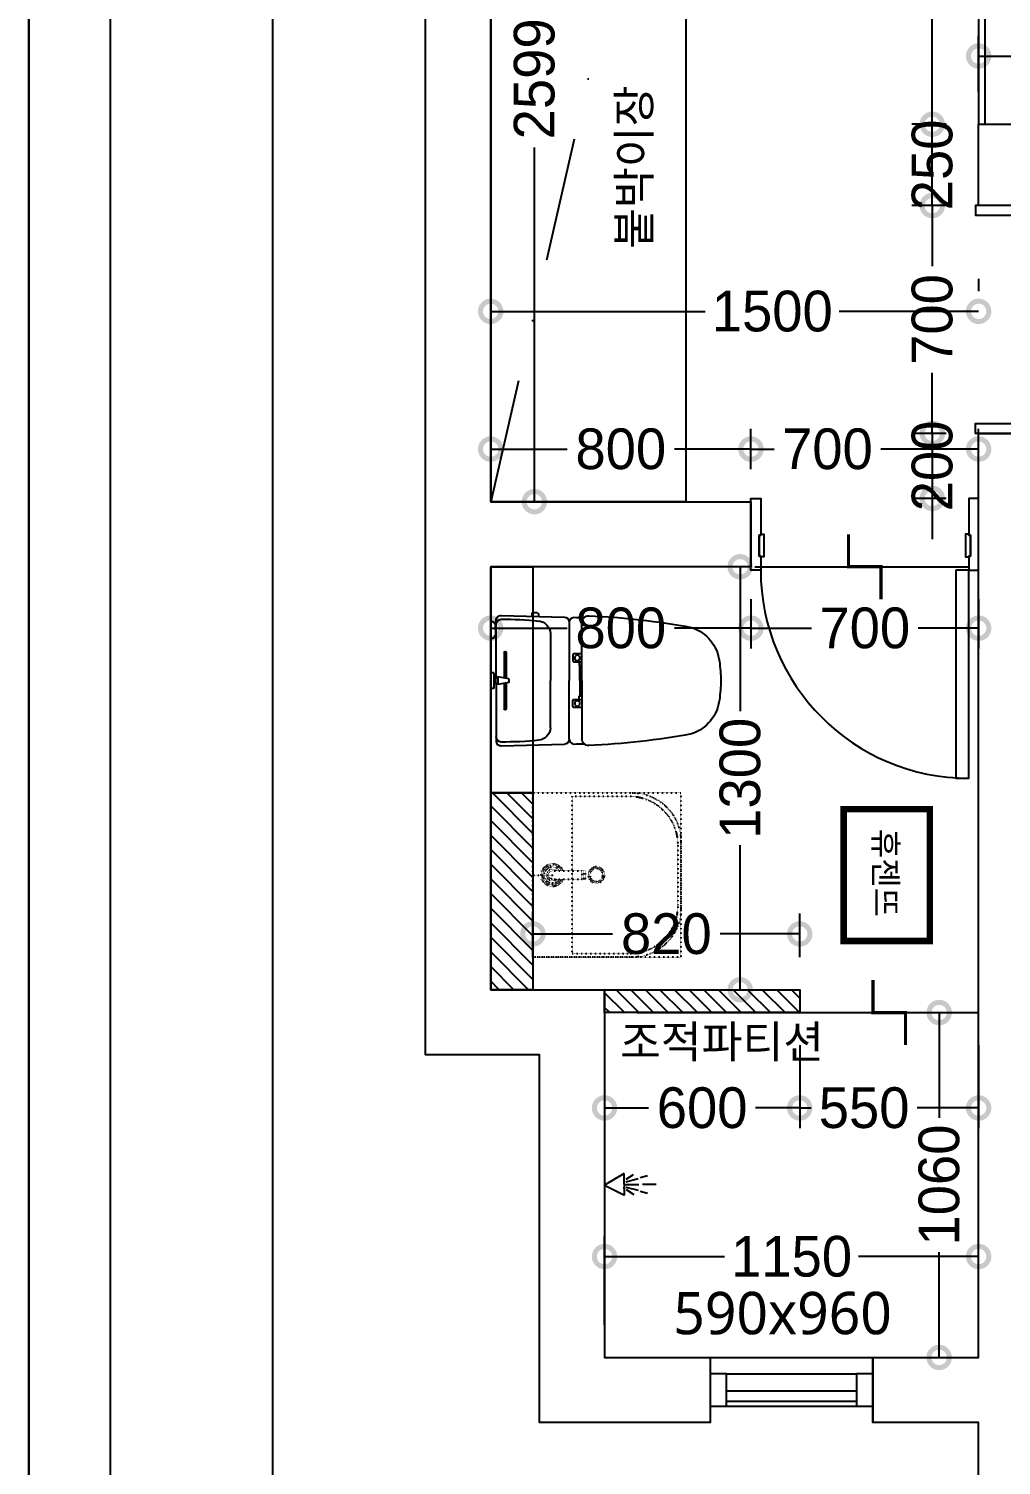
# Model space of a CAD drawing. Header units: millimetres. Extents: x 43335 to 261478, y -4312 to 41218.
# Drawn here: x 43835 to 46824, y 17197 to 21612 of the extents above; entities that cross this region are included whole.
import ezdxf
from ezdxf.enums import TextEntityAlignment as Align

# ---------------------------------------------------------------- set-up
doc = ezdxf.new("R2010")
doc.units = ezdxf.units.MM
for name, pattern in [('CONT', [2, 1, 1]), ('DASHDOT', [25.4, 12.7, -6.35, 0, -6.35]), ('DOT', [0.25, 0, -0.25]), ('HIDDEN', [0.375, 0.25, -0.125])]:
    doc.linetypes.add(name, pattern=pattern)
for name, color, linetype in [('0-ELC TEXT', 7, 'Continuous'), ('06-FUR', 6, 'Continuous'), ('3.기호.계단선', 30, 'Continuous'), ('BATH', 5, 'Continuous'), ('CO-BATH', 6, 'Continuous'), ('DIM', 7, 'Continuous'), ('FIN', 2, 'Continuous'), ('FORM(YOURNAME)-11', 1, 'Continuous'), ('HL', 6, 'HIDDEN'), ('P-门', 4, 'Continuous'), ('S-DIM', 7, 'Continuous'), ('TOILET-1', 6, 'Continuous'), ('문자선', 3, 'Continuous'), ('벽1', 2, 'Continuous'), ('욕실마감선', 4, 'Continuous'), ('인테리어_가구_제작', 6, 'Continuous'), ('인테리어_기타', 8, 'Continuous'), ('인테리어_해치_벽체', 8, 'Continuous'), ('평면_가구', 6, 'Continuous')]:
    doc.layers.add(name, color=color, linetype=linetype)
doc.layers.add('001_벽_창호', color=4, linetype='Continuous', lineweight=9)
doc.layers.add('C-LIGHITING', color=1, linetype='Continuous', lineweight=0)
doc.styles.add('YOURNAME', font='HANDotum.ttf')
doc.styles.add('돋움', font='malgun.ttf')
doc.styles.add('스타일1', font='HANDotum.ttf')
doc.styles.add('코레일둥고', font='HANDotum.ttf')
doc.dimstyles.new('50', dxfattribs={"dimscale": 50, "dimtxt": 2.5, "dimasz": 2.5, "dimexe": 1.25, "dimexo": 2, "dimtad": 0, "dimdec": 0, "dimtxsty": '스타일1', "dimblk": 'DOTSMALL', "dimcen": 2.5, "dimclrd": 1, "dimclre": 1, "dimclrt": 2, "dimadec": 0, "dimazin": 0, "dimtfac": 1, "dimtdec": 0, "dimtix": 1, "dimtmove": 0, "dimatfit": 3, "dimldrblk": 'DOTSMALL', "dimfxl": 1.25, "dimarcsym": 0})

# ---------------------------------------------------------------- blocks, each defined once
blk = doc.blocks.new('FORM-ELEVATION')
at = {"layer": 'Defpoints', "color": 158}
for points in [[(-10309, -21692), (71691, -21692), (71691, 35708), (-10309, 35708)], [(-8309, 33708), (61071, 33708), (61071, -19692), (-8309, -19692)]]:
    blk.add_lwpolyline(points, close=True, dxfattribs=at)
at = {"layer": 'FORM(YOURNAME)-11', "color": 250}
blk.add_lwpolyline([(-11309, -22692), (72691, -22692), (72691, 36708), (-11309, 36708)], close=True, dxfattribs=at)
at = {"layer": 'FORM(YOURNAME)-11', "color": 3, "style": 'YOURNAME'}
for tag, height, p in [('1', 451, (71041, -1219)), ('2', 451, (71041, -1863)), ('3', 451, (71041, -3150)), ('4', 451, (71041, -5081)), ('5', 515, (71041, -7398)), ('6', 515, (71041, -9650)), ('7', 515, (71041, -11903)), ('8', 515, (71041, -14155)), ('9', 515, (71041, -16408)), ('10', 515, (66791, -18596)), ('11', 515, (71041, -18660)), ('12', 515, (66791, -20848)), ('13', 515, (71041, -20848))]:
    blk.add_attdef(tag, text='', height=height, dxfattribs=at).set_placement(p, align=Align.MIDDLE_RIGHT)
blk = doc.blocks.new('_DOTSMALL')
at = {"color": 0, "linetype": 'ByBlock', "const_width": 0.5}
blk.add_lwpolyline([(-0.0625, 0, 1), (0.0625, 0, 1)], format="xyb", close=True, dxfattribs=at)
blk = doc.blocks.new('*D44')
at = {"layer": 'Defpoints', "color": 0, "transparency": 16777216}
for p in [(45254.5, 20743.4), (45254.5, 20743.4), (46754.5, 20743.4)]:
    blk.add_point(p, dxfattribs=at)
at = {"layer": 'S-DIM', "color": 1, "lineweight": -2, "transparency": 16777216}
for p, q in [((45254.5, 20843.4), (45254.5, 20805.9)), ((46754.5, 20843.4), (46754.5, 20805.9)), ((45254.5, 20743.4), (45914.1, 20743.4)), ((46754.5, 20743.4), (46326.1, 20743.4))]:
    blk.add_line(p, q, dxfattribs=at)
at = {"layer": 'S-DIM', "color": 1, "lineweight": -2, "transparency": 16777216, "xscale": 125, "yscale": 125, "zscale": 125, "rotation": 180}
blk.add_blockref('_DOTSMALL', (45254.5, 20743.4), dxfattribs=at)
at = {"layer": 'S-DIM', "color": 1, "lineweight": -2, "transparency": 16777216, "xscale": 125, "yscale": 125, "zscale": 125}
blk.add_blockref('_DOTSMALL', (46754.5, 20743.4), dxfattribs=at)
at = {"layer": 'S-DIM', "color": 2, "transparency": 16777216, "insert": (46120.1, 20743.4), "char_height": 125, "attachment_point": 5, "style": '스타일1'}
blk.add_mtext('1500', dxfattribs=at)
blk = doc.blocks.new('gasdgasdgsd')
at = {"layer": 'CO-BATH', "color": 8, "linetype": 'DOT'}
for p, q in [((103359.9, 11032.7), (103054.9, 11032.7)), ((103054.9, 11032.7), (103054.9, 10527.7)), ((103349.9, 11022.7), (103174.9, 11022.7)), ((103174.9, 11022.7), (103174.9, 10537.7)), ((103499.9, 10687.7), (103499.9, 10872.7)), ((103509.9, 10677.7), (103509.9, 10882.7)), ((103054.9, 10780.2), (103119.9, 10780.2)), ((103114.9, 10792.7), (103205.4, 10792.7)), ((103205.4, 10793.7), (103210.4, 10793.7)), ((103205.4, 10766.7), (103205.4, 10793.7)), ((103210.4, 10794.7), (103215.4, 10794.7)), ((103210.4, 10765.7), (103210.4, 10794.7)), ((103215.4, 10765.7), (103215.4, 10794.7)), ((103114.9, 10767.7), (103205.4, 10767.7)), ((103205.4, 10766.7), (103210.4, 10766.7)), ((103210.4, 10765.7), (103215.4, 10765.7)), ((103054.9, 10527.7), (103359.9, 10527.7)), ((103174.9, 10537.7), (103349.9, 10537.7))]:
    blk.add_line(p, q, dxfattribs=at)
blk.add_lwpolyline([(103509.9, 10527.7), (103509.9, 11032.7), (103054.9, 11032.7), (103054.9, 10527.7)], close=True, dxfattribs=at)
for radius in [25, 20]:
    blk.add_circle((103249.9, 10780.2), radius, dxfattribs=at)
for centre, radius, start, end in [((103349.9, 10872.7), 150, 0, 90), ((103359.9, 10882.7), 150, 0, 90), ((103114.9, 10780.2), 35, 20.9248, 339.0751), ((103114.9, 10780.2), 30, 24.6243, 335.3757), ((103114.9, 10780.2), 25, 30, 330), ((103114.9, 10780.2), 18, 43.9829, 316.017), ((103114.9, 10780.2), 12.5, 90, 270), ((103349.9, 10687.7), 150, 270, 0), ((103359.9, 10677.7), 150, 270, 0)]:
    blk.add_arc(centre, radius, start, end, dxfattribs=at)
blk = doc.blocks.new('A$C4B2D31F0')
at = {"layer": 'FIN', "color": 4}
for p, q in [((185, 690.9), (20.4, 690.9)), ((37.2, 692.3), (24.7, 692.3)), ((37.2, 692.3), (49.7, 692.3)), ((200.9, 690.9), (365.5, 690.9)), ((47.7, 523.7), (192.9, 523.7)), ((338.2, 523.7), (192.9, 523.7)), ((12.6, 465.9), (192.9, 465.9)), ((373.3, 465.9), (192.9, 465.9)), ((192.9, 426.6), (13.7, 426.6)), ((192.9, 426.6), (372.2, 426.6))]:
    blk.add_line(p, q, dxfattribs=at)
for points in [[(20.4, 690.9), (7.9, 690.9, 0.421209), (-7.1, 675.5), (-2.4, 480.5, 0.001659)], [(365.5, 690.9), (378, 690.9, -0.421209), (392.9, 675.5), (388.3, 480.5, -0.001659)], [(12.6, 465.9, 0.371724), (-1.8, 451.2, 0.003515), (-1, 420.3, 0.320541)], [(373.3, 465.9, -0.371724), (387.7, 451.2, -0.003515), (386.9, 420.3, -0.320541)]]:
    blk.add_lwpolyline(points, format="xyb", dxfattribs=at)
for centre, radius, start, end in [((24.7, 707.3), 15, 180, 270), ((49.7, 707.3), 15, 270, 0), ((1004.3, 663.1), 1000, 179.3116, 185.9437), ((20.4, 674.9), 16, 90, 179.3116), ((365.5, 674.9), 16, 0.6884, 90), ((-618.4, 663.1), 1000, 354.0563, 0.6884), ((49.4, 563.7), 40, 185.9437, 267.5129), ((336.5, 563.7), 40, 272.4871, 354.0563), ((12.6, 480.9), 15, 181.3651, 270), ((373.3, 480.9), 15, 270, 358.6349), ((13.7, 406.6), 20, 90, 182.3333), ((2197.7, 495.6), 2205.9, 182.3333, 190.6081), ((-1811.8, 495.6), 2205.9, 349.3919, 357.6667), ((372.2, 406.6), 20, 357.6667, 90), ((148.7, 128.9), 125.5, 198.2964, 263.4241), ((237.2, 128.9), 125.5, 276.5759, 341.7036), ((192.9, 405.9), 405.9, 261.6993, 270), ((192.9, 405.9), 405.9, 270, 278.3007)]:
    blk.add_arc(centre, radius, start, end, dxfattribs=at)
at = {"layer": 'HL', "linetype": 'Continuous'}
for p, q in [((168.9, 697.3), (168.9, 707.3)), ((216.9, 697.3), (216.9, 707.3)), ((106.4, 666.3), (184.4, 666.3)), ((168.9, 697.3), (216.9, 697.3)), ((186, 692.5), (180.6, 697.3)), ((181.6, 685.5), (186, 692.5)), ((187, 651.2), (181.6, 685.5)), ((181.6, 685.5), (204.3, 685.5)), ((186, 692.5), (199.9, 692.5)), ((198.9, 651.2), (204.3, 685.5)), ((199.9, 692.5), (205.3, 697.3)), ((204.3, 685.5), (199.9, 692.5)), ((201.4, 666.3), (279.4, 666.3)), ((106.4, 659.3), (185.5, 659.3)), ((187, 651.2), (198.9, 651.2)), ((200.4, 659.3), (279.4, 659.3)), ((-16, 576.9), (-16, 564.8)), ((-12, 580.9), (-4.8, 580.9)), ((-12, 560.8), (-4.3, 560.8)), ((192.9, 433.7), (146.6, 433.7)), ((192.9, 433.7), (239.3, 433.7))]:
    blk.add_line(p, q, dxfattribs=at)
for points in [[(110.4, 426.6), (110.4, 450.8, -0.414214), (114.4, 454.8), (130.9, 454.8, -0.414214), (134.9, 450.8), (134.9, 435.2), (134.9, 426.6)], [(275.5, 426.6), (275.5, 450.8, 0.414214), (271.5, 454.8), (255, 454.8, 0.414214), (251, 450.8), (251, 435.2), (251, 426.6)], [(134.9, 435.2), (144.6, 435.2, -0.414214), (146.6, 433.2), (146.6, 426.6)], [(251, 435.2), (241.3, 435.2, 0.414214), (239.3, 433.2), (239.3, 426.6)]]:
    blk.add_lwpolyline(points, format="xyb", dxfattribs=at)
for centre in [(122.9, 440.9), (262.9, 440.9)]:
    blk.add_circle(centre, 8, dxfattribs=at)
for centre, radius, start, end in [((106.4, 662.8), 3.5, 90, 270), ((279.4, 662.8), 3.5, 270, 90), ((-12, 576.9), 4, 90, 180), ((-12, 564.8), 4, 180, 270)]:
    blk.add_arc(centre, radius, start, end, dxfattribs=at)
blk = doc.blocks.new('AC-8')
at = {"layer": 'BATH'}
for p, q in [((-50.8, 54), (-0.1, 142.7)), ((-0.1, 142.7), (45.4, 54)), ((45.4, 54), (-50.8, 54)), ((-24.7, 46.5), (-46.3, 12.2)), ((-13.5, 47.3), (-27.7, -7.9)), ((-1.6, 49.5), (-1.6, -10.8)), ((10.4, 47.3), (24.5, -7.9)), ((21.6, 46.5), (43.2, 12.2)), ((-31.4, -16.2), (-41.1, -49)), ((-1.6, -27.3), (-1.6, -88.5)), ((28.3, -16.2), (38, -49))]:
    blk.add_line(p, q, dxfattribs=at)
blk = doc.blocks.new('A$C1AC25B95')
at = {"layer": '욕실마감선', "color": 8}
for p, q in [((28.3, 72.3), (28.3, 75)), ((53.3, 73.7), (53.3, 75))]:
    blk.add_line(p, q, dxfattribs=at)
at = {"layer": 'TOILET-1', "linetype": 'Continuous', "xscale": 0.873786407766195, "yscale": 0.873786407766195, "zscale": 0.873786407766195, "rotation": 180}
blk.add_blockref('AC-8', (39.7, 124.7), dxfattribs=at)
blk = doc.blocks.new('*D120')
at = {"layer": 'Defpoints', "color": 0, "transparency": 16777216}
for p in [(48284.5, 21528.1), (46754.5, 21318.4), (48284.5, 21318.4)]:
    blk.add_point(p, dxfattribs=at)
at = {"layer": 'S-DIM', "color": 1, "lineweight": -2, "transparency": 16777216}
for p, q in [((46754.5, 21418.4), (46754.5, 21590.6)), ((48284.5, 21418.4), (48284.5, 21590.6)), ((46754.5, 21528.1), (47313.5, 21528.1)), ((48284.5, 21528.1), (47725.5, 21528.1))]:
    blk.add_line(p, q, dxfattribs=at)
at = {"layer": 'S-DIM', "color": 1, "lineweight": -2, "transparency": 16777216, "xscale": 125, "yscale": 125, "zscale": 125, "rotation": 180}
blk.add_blockref('_DOTSMALL', (46754.5, 21528.1), dxfattribs=at)
at = {"layer": 'S-DIM', "color": 1, "lineweight": -2, "transparency": 16777216, "xscale": 125, "yscale": 125, "zscale": 125}
blk.add_blockref('_DOTSMALL', (48284.5, 21528.1), dxfattribs=at)
at = {"layer": 'S-DIM', "color": 2, "transparency": 16777216, "insert": (47519.5, 21528.1), "char_height": 125, "attachment_point": 5, "style": '스타일1'}
blk.add_mtext('1530', dxfattribs=at)
blk = doc.blocks.new('*D128')
at = {"layer": 'Defpoints', "color": 0, "transparency": 16777216}
for p in [(45966.4, 19958.4), (45966.4, 18658.4), (46021.4, 18658.4)]:
    blk.add_point(p, dxfattribs=at)
at = {"layer": 'S-DIM', "color": 1, "lineweight": -2, "transparency": 16777216}
for p, q in [((46021.4, 19958.4), (46021.4, 19514.4)), ((46066.4, 19958.4), (46083.9, 19958.4)), ((46021.4, 18658.4), (46021.4, 19102.4)), ((46066.4, 18658.4), (46083.9, 18658.4))]:
    blk.add_line(p, q, dxfattribs=at)
at = {"layer": 'S-DIM', "color": 1, "lineweight": -2, "transparency": 16777216, "xscale": 125, "yscale": 125, "zscale": 125}
for p, rotation in [((46021.4, 19958.4), 90), ((46021.4, 18658.4), 270)]:
    blk.add_blockref('_DOTSMALL', p, dxfattribs=dict(at, rotation=rotation))
at = {"layer": 'S-DIM', "color": 2, "transparency": 16777216, "insert": (46021.4, 19308.4), "char_height": 125, "attachment_point": 5, "rotation": 90, "style": '스타일1'}
blk.add_mtext('1300', dxfattribs=at)
blk = doc.blocks.new('*D129')
at = {"layer": 'Defpoints', "color": 0, "transparency": 16777216}
for p in [(45254.5, 19958.4), (46054.5, 19958.4), (46054.5, 19769.8)]:
    blk.add_point(p, dxfattribs=at)
at = {"layer": 'S-DIM', "color": 1, "lineweight": -2, "transparency": 16777216}
for p, q in [((45254.5, 19858.4), (45254.5, 19707.3)), ((46054.5, 19858.4), (46054.5, 19707.3)), ((45254.5, 19769.8), (45489.4, 19769.8)), ((46054.5, 19769.8), (45819.6, 19769.8))]:
    blk.add_line(p, q, dxfattribs=at)
at = {"layer": 'S-DIM', "color": 1, "lineweight": -2, "transparency": 16777216, "xscale": 125, "yscale": 125, "zscale": 125, "rotation": 180}
blk.add_blockref('_DOTSMALL', (45254.5, 19769.8), dxfattribs=at)
at = {"layer": 'S-DIM', "color": 1, "lineweight": -2, "transparency": 16777216, "xscale": 125, "yscale": 125, "zscale": 125}
blk.add_blockref('_DOTSMALL', (46054.5, 19769.8), dxfattribs=at)
at = {"layer": 'S-DIM', "color": 2, "transparency": 16777216, "insert": (45654.5, 19769.8), "char_height": 125, "attachment_point": 5, "style": '스타일1'}
blk.add_mtext('800', dxfattribs=at)
blk = doc.blocks.new('*D130')
at = {"layer": 'Defpoints', "color": 0, "transparency": 16777216}
for p in [(46054.5, 19958.4), (46754.5, 19958.4), (46754.5, 19769.8)]:
    blk.add_point(p, dxfattribs=at)
at = {"layer": 'S-DIM', "color": 1, "lineweight": -2, "transparency": 16777216}
for p, q in [((46054.5, 19858.4), (46054.5, 19707.3)), ((46754.5, 19858.4), (46754.5, 19707.3)), ((46054.5, 19769.8), (46240.7, 19769.8)), ((46754.5, 19769.8), (46568.3, 19769.8))]:
    blk.add_line(p, q, dxfattribs=at)
at = {"layer": 'S-DIM', "color": 1, "lineweight": -2, "transparency": 16777216, "xscale": 125, "yscale": 125, "zscale": 125, "rotation": 180}
blk.add_blockref('_DOTSMALL', (46054.5, 19769.8), dxfattribs=at)
at = {"layer": 'S-DIM', "color": 1, "lineweight": -2, "transparency": 16777216, "xscale": 125, "yscale": 125, "zscale": 125}
blk.add_blockref('_DOTSMALL', (46754.5, 19769.8), dxfattribs=at)
at = {"layer": 'S-DIM', "color": 2, "transparency": 16777216, "insert": (46404.5, 19769.8), "char_height": 125, "attachment_point": 5, "style": '스타일1'}
blk.add_mtext('700', dxfattribs=at)
blk = doc.blocks.new('*D131')
at = {"layer": 'Defpoints', "color": 0, "transparency": 16777216}
for p in [(45604.5, 18588.4), (46204.5, 18588.4), (46204.5, 18295.2)]:
    blk.add_point(p, dxfattribs=at)
at = {"layer": 'S-DIM', "color": 1, "lineweight": -2, "transparency": 16777216}
for p, q in [((45604.5, 18488.4), (45604.5, 18232.7)), ((46204.5, 18488.4), (46204.5, 18232.7)), ((45604.5, 18295.2), (45740.1, 18295.2)), ((46204.5, 18295.2), (46068.8, 18295.2))]:
    blk.add_line(p, q, dxfattribs=at)
at = {"layer": 'S-DIM', "color": 1, "lineweight": -2, "transparency": 16777216, "xscale": 125, "yscale": 125, "zscale": 125, "rotation": 180}
blk.add_blockref('_DOTSMALL', (45604.5, 18295.2), dxfattribs=at)
at = {"layer": 'S-DIM', "color": 1, "lineweight": -2, "transparency": 16777216, "xscale": 125, "yscale": 125, "zscale": 125}
blk.add_blockref('_DOTSMALL', (46204.5, 18295.2), dxfattribs=at)
at = {"layer": 'S-DIM', "color": 2, "transparency": 16777216, "insert": (45904.5, 18295.2), "char_height": 125, "attachment_point": 5, "style": '스타일1'}
blk.add_mtext('600', dxfattribs=at)
blk = doc.blocks.new('*D132')
at = {"layer": 'Defpoints', "color": 0, "transparency": 16777216}
for p in [(46204.5, 18588.4), (46754.5, 18588.4), (46754.5, 18295.2)]:
    blk.add_point(p, dxfattribs=at)
at = {"layer": 'S-DIM', "color": 1, "lineweight": -2, "transparency": 16777216}
for p, q in [((46204.5, 18488.4), (46204.5, 18232.7)), ((46754.5, 18488.4), (46754.5, 18232.7)), ((46204.5, 18295.2), (46239.2, 18295.2)), ((46754.5, 18295.2), (46565.6, 18295.2))]:
    blk.add_line(p, q, dxfattribs=at)
at = {"layer": 'S-DIM', "color": 1, "lineweight": -2, "transparency": 16777216, "xscale": 125, "yscale": 125, "zscale": 125, "rotation": 180}
blk.add_blockref('_DOTSMALL', (46204.5, 18295.2), dxfattribs=at)
at = {"layer": 'S-DIM', "color": 1, "lineweight": -2, "transparency": 16777216, "xscale": 125, "yscale": 125, "zscale": 125}
blk.add_blockref('_DOTSMALL', (46754.5, 18295.2), dxfattribs=at)
at = {"layer": 'S-DIM', "color": 2, "transparency": 16777216, "insert": (46402.4, 18295.2), "char_height": 125, "attachment_point": 5, "style": '스타일1'}
blk.add_mtext('550', dxfattribs=at)
blk = doc.blocks.new('*D133')
at = {"layer": 'Defpoints', "color": 0, "transparency": 16777216}
for p in [(45604.5, 18588.4), (45604.5, 17528.4), (46633.1, 17528.4)]:
    blk.add_point(p, dxfattribs=at)
at = {"layer": 'S-DIM', "color": 1, "lineweight": -2, "transparency": 16777216}
for p, q in [((45704.5, 18588.4), (46695.6, 18588.4)), ((46633.1, 18588.4), (46633.1, 18264.4)), ((46633.1, 17528.4), (46633.1, 17852.4)), ((45704.5, 17528.4), (46695.6, 17528.4))]:
    blk.add_line(p, q, dxfattribs=at)
at = {"layer": 'S-DIM', "color": 1, "lineweight": -2, "transparency": 16777216, "xscale": 125, "yscale": 125, "zscale": 125}
for p, rotation in [((46633.1, 18588.4), 90), ((46633.1, 17528.4), 270)]:
    blk.add_blockref('_DOTSMALL', p, dxfattribs=dict(at, rotation=rotation))
at = {"layer": 'S-DIM', "color": 2, "transparency": 16777216, "insert": (46633.1, 18058.4), "char_height": 125, "attachment_point": 5, "rotation": 90, "style": '스타일1'}
blk.add_mtext('1060', dxfattribs=at)
blk = doc.blocks.new('*D134')
at = {"layer": 'Defpoints', "color": 0, "transparency": 16777216}
for p in [(46754.5, 21068.4), (46612, 20368.4), (46754.5, 20368.4)]:
    blk.add_point(p, dxfattribs=at)
at = {"layer": 'S-DIM', "color": 1, "lineweight": -2, "transparency": 16777216}
for p, q in [((46654.5, 21068.4), (46549.5, 21068.4)), ((46612, 21068.4), (46612, 20882.3)), ((46612, 20368.4), (46612, 20554.6)), ((46654.5, 20368.4), (46549.5, 20368.4))]:
    blk.add_line(p, q, dxfattribs=at)
at = {"layer": 'S-DIM', "color": 1, "lineweight": -2, "transparency": 16777216, "xscale": 125, "yscale": 125, "zscale": 125}
for p, rotation in [((46612, 21068.4), 90), ((46612, 20368.4), 270)]:
    blk.add_blockref('_DOTSMALL', p, dxfattribs=dict(at, rotation=rotation))
at = {"layer": 'S-DIM', "color": 2, "transparency": 16777216, "insert": (46612, 20718.4), "char_height": 125, "attachment_point": 5, "rotation": 90, "style": '스타일1'}
blk.add_mtext('700', dxfattribs=at)
blk = doc.blocks.new('*D135')
at = {"layer": 'Defpoints', "color": 0, "transparency": 16777216}
for p in [(46754.5, 20368.4), (46612, 20168.4), (46754.5, 20168.4)]:
    blk.add_point(p, dxfattribs=at)
at = {"layer": 'S-DIM', "color": 1, "lineweight": -2, "transparency": 16777216}
for p, q in [((46612, 20368.4), (46612, 20493.4)), ((46654.5, 20368.4), (46549.5, 20368.4)), ((46612, 20368.4), (46612, 20168.4)), ((46654.5, 20168.4), (46549.5, 20168.4)), ((46612, 20168.4), (46612, 20043.4))]:
    blk.add_line(p, q, dxfattribs=at)
at = {"layer": 'S-DIM', "color": 1, "lineweight": -2, "transparency": 16777216, "xscale": 125, "yscale": 125, "zscale": 125}
for p, rotation in [((46612, 20368.4), 270), ((46612, 20168.4), 90)]:
    blk.add_blockref('_DOTSMALL', p, dxfattribs=dict(at, rotation=rotation))
at = {"layer": 'S-DIM', "color": 2, "transparency": 16777216, "insert": (46612, 20268.4), "char_height": 125, "attachment_point": 5, "rotation": 90, "style": '스타일1'}
blk.add_mtext('200', dxfattribs=at)
blk = doc.blocks.new('*D136')
at = {"layer": 'Defpoints', "color": 0, "transparency": 16777216}
for p in [(45254.5, 20320.1), (45254.5, 20158.4), (46054.5, 20158.4)]:
    blk.add_point(p, dxfattribs=at)
at = {"layer": 'S-DIM', "color": 1, "lineweight": -2, "transparency": 16777216}
for p, q in [((45254.5, 20258.4), (45254.5, 20382.6)), ((46054.5, 20258.4), (46054.5, 20382.6)), ((45254.5, 20320.1), (45489.4, 20320.1)), ((46054.5, 20320.1), (45819.6, 20320.1))]:
    blk.add_line(p, q, dxfattribs=at)
at = {"layer": 'S-DIM', "color": 1, "lineweight": -2, "transparency": 16777216, "xscale": 125, "yscale": 125, "zscale": 125, "rotation": 180}
blk.add_blockref('_DOTSMALL', (45254.5, 20320.1), dxfattribs=at)
at = {"layer": 'S-DIM', "color": 1, "lineweight": -2, "transparency": 16777216, "xscale": 125, "yscale": 125, "zscale": 125}
blk.add_blockref('_DOTSMALL', (46054.5, 20320.1), dxfattribs=at)
at = {"layer": 'S-DIM', "color": 2, "transparency": 16777216, "insert": (45654.5, 20320.1), "char_height": 125, "attachment_point": 5, "style": '스타일1'}
blk.add_mtext('800', dxfattribs=at)
blk = doc.blocks.new('*D137')
at = {"layer": 'Defpoints', "color": 0, "transparency": 16777216}
for p in [(46754.5, 20320.1), (46054.5, 20158.4), (46754.5, 20158.4)]:
    blk.add_point(p, dxfattribs=at)
at = {"layer": 'S-DIM', "color": 1, "lineweight": -2, "transparency": 16777216}
for p, q in [((46054.5, 20258.4), (46054.5, 20382.6)), ((46754.5, 20258.4), (46754.5, 20382.6)), ((46054.5, 20320.1), (46125.8, 20320.1)), ((46754.5, 20320.1), (46453.5, 20320.1))]:
    blk.add_line(p, q, dxfattribs=at)
at = {"layer": 'S-DIM', "color": 1, "lineweight": -2, "transparency": 16777216, "xscale": 125, "yscale": 125, "zscale": 125, "rotation": 180}
blk.add_blockref('_DOTSMALL', (46054.5, 20320.1), dxfattribs=at)
at = {"layer": 'S-DIM', "color": 1, "lineweight": -2, "transparency": 16777216, "xscale": 125, "yscale": 125, "zscale": 125}
blk.add_blockref('_DOTSMALL', (46754.5, 20320.1), dxfattribs=at)
at = {"layer": 'S-DIM', "color": 2, "transparency": 16777216, "insert": (46289.6, 20320.1), "char_height": 125, "attachment_point": 5, "style": '스타일1'}
blk.add_mtext('700', dxfattribs=at)
blk = doc.blocks.new('*D138')
at = {"layer": 'Defpoints', "color": 0, "transparency": 16777216}
for p in [(46612, 21318.4), (46754.5, 21318.4), (46754.5, 21068.4)]:
    blk.add_point(p, dxfattribs=at)
at = {"layer": 'S-DIM', "color": 1, "lineweight": -2, "transparency": 16777216}
for p, q in [((46612, 21318.4), (46612, 21443.4)), ((46654.5, 21318.4), (46549.5, 21318.4)), ((46612, 21068.4), (46612, 21318.4)), ((46654.5, 21068.4), (46549.5, 21068.4)), ((46612, 21068.4), (46612, 20943.4))]:
    blk.add_line(p, q, dxfattribs=at)
at = {"layer": 'S-DIM', "color": 1, "lineweight": -2, "transparency": 16777216, "xscale": 125, "yscale": 125, "zscale": 125}
for p, rotation in [((46612, 21318.4), 270), ((46612, 21068.4), 90)]:
    blk.add_blockref('_DOTSMALL', p, dxfattribs=dict(at, rotation=rotation))
at = {"layer": 'S-DIM', "color": 2, "transparency": 16777216, "insert": (46612, 21193.4), "char_height": 125, "attachment_point": 5, "rotation": 90, "style": '스타일1'}
blk.add_mtext('250', dxfattribs=at)
blk = doc.blocks.new('*D139')
at = {"layer": 'Defpoints', "color": 0, "transparency": 16777216}
for p in [(46612, 22668.4), (46754.5, 22668.4), (46754.5, 21318.4)]:
    blk.add_point(p, dxfattribs=at)
at = {"layer": 'S-DIM', "color": 1, "lineweight": -2, "transparency": 16777216}
for p, q in [((46654.5, 22668.4), (46549.5, 22668.4)), ((46612, 22668.4), (46612, 22199.4)), ((46612, 21318.4), (46612, 21787.4)), ((46654.5, 21318.4), (46549.5, 21318.4))]:
    blk.add_line(p, q, dxfattribs=at)
at = {"layer": 'S-DIM', "color": 1, "lineweight": -2, "transparency": 16777216, "xscale": 125, "yscale": 125, "zscale": 125}
for p, rotation in [((46612, 22668.4), 90), ((46612, 21318.4), 270)]:
    blk.add_blockref('_DOTSMALL', p, dxfattribs=dict(at, rotation=rotation))
at = {"layer": 'S-DIM', "color": 2, "transparency": 16777216, "insert": (46612, 21993.4), "char_height": 125, "attachment_point": 5, "rotation": 90, "style": '스타일1'}
blk.add_mtext('1350', dxfattribs=at)
blk = doc.blocks.new('*D140')
at = {"layer": 'Defpoints', "color": 0, "transparency": 16777216}
for p in [(45254.5, 22757.4), (45388.9, 22757.4), (45254.5, 20158.4)]:
    blk.add_point(p, dxfattribs=at)
at = {"layer": 'S-DIM', "color": 1, "lineweight": -2, "transparency": 16777216}
for p, q in [((45354.5, 22757.4), (45451.4, 22757.4)), ((45388.9, 22757.4), (45388.9, 21669.4)), ((45388.9, 20158.4), (45388.9, 21246.5)), ((45354.5, 20158.4), (45451.4, 20158.4))]:
    blk.add_line(p, q, dxfattribs=at)
at = {"layer": 'S-DIM', "color": 1, "lineweight": -2, "transparency": 16777216, "xscale": 125, "yscale": 125, "zscale": 125}
for p, rotation in [((45388.9, 22757.4), 90), ((45388.9, 20158.4), 270)]:
    blk.add_blockref('_DOTSMALL', p, dxfattribs=dict(at, rotation=rotation))
at = {"layer": 'S-DIM', "color": 2, "transparency": 16777216, "insert": (45388.9, 21457.9), "char_height": 125, "attachment_point": 5, "rotation": 90, "style": '스타일1'}
blk.add_mtext('2599', dxfattribs=at)
blk = doc.blocks.new('*D171')
at = {"layer": 'Defpoints', "color": 0, "transparency": 16777216}
for p in [(45384.5, 18830.1), (45384.5, 18658.4), (46204.5, 18658.4)]:
    blk.add_point(p, dxfattribs=at)
at = {"layer": 'S-DIM', "color": 1, "lineweight": -2, "transparency": 16777216}
for p, q in [((45384.5, 18758.4), (45384.5, 18892.6)), ((46204.5, 18758.4), (46204.5, 18892.6)), ((45384.5, 18830.1), (45629.4, 18830.1)), ((46204.5, 18830.1), (45959.6, 18830.1))]:
    blk.add_line(p, q, dxfattribs=at)
at = {"layer": 'S-DIM', "color": 1, "lineweight": -2, "transparency": 16777216, "xscale": 125, "yscale": 125, "zscale": 125, "rotation": 180}
blk.add_blockref('_DOTSMALL', (45384.5, 18830.1), dxfattribs=at)
at = {"layer": 'S-DIM', "color": 1, "lineweight": -2, "transparency": 16777216, "xscale": 125, "yscale": 125, "zscale": 125}
blk.add_blockref('_DOTSMALL', (46204.5, 18830.1), dxfattribs=at)
at = {"layer": 'S-DIM', "color": 2, "transparency": 16777216, "insert": (45794.5, 18830.1), "char_height": 125, "attachment_point": 5, "style": '스타일1'}
blk.add_mtext('820', dxfattribs=at)
blk = doc.blocks.new('*D172')
at = {"layer": 'Defpoints', "color": 0, "transparency": 16777216}
for p in [(46754.5, 17838.6), (45604.5, 17528.4), (46754.5, 17528.4)]:
    blk.add_point(p, dxfattribs=at)
at = {"layer": 'S-DIM', "color": 1, "lineweight": -2, "transparency": 16777216}
for p, q in [((45604.5, 17628.4), (45604.5, 17901.1)), ((46754.5, 17628.4), (46754.5, 17901.1)), ((45604.5, 17838.6), (45973.5, 17838.6)), ((46754.5, 17838.6), (46385.5, 17838.6))]:
    blk.add_line(p, q, dxfattribs=at)
at = {"layer": 'S-DIM', "color": 1, "lineweight": -2, "transparency": 16777216, "xscale": 125, "yscale": 125, "zscale": 125, "rotation": 180}
blk.add_blockref('_DOTSMALL', (45604.5, 17838.6), dxfattribs=at)
at = {"layer": 'S-DIM', "color": 1, "lineweight": -2, "transparency": 16777216, "xscale": 125, "yscale": 125, "zscale": 125}
blk.add_blockref('_DOTSMALL', (46754.5, 17838.6), dxfattribs=at)
at = {"layer": 'S-DIM', "color": 2, "transparency": 16777216, "insert": (46179.5, 17838.6), "char_height": 125, "attachment_point": 5, "style": '스타일1'}
blk.add_mtext('1150', dxfattribs=at)
blk = doc.blocks.new('ahsuehd')
at = {"layer": 'P-门', "ltscale": 15}
for p, q in [((45929.5, -22425), (45929.5, -22625)), ((46429.5, -22425), (46429.5, -22625)), ((45979.5, -22475), (46379.5, -22475)), ((45979.5, -22575), (46379.5, -22575))]:
    blk.add_line(p, q, dxfattribs=at)
for points in [[(46964.5, -18915), (46964.5, -18885), (46744.5, -18885), (46744.5, -18915), (46857.5, -18915), (46857.5, -18910), (46921.5, -18910), (46921.5, -18915)], [(46964.5, -19555), (46964.5, -19585), (46744.5, -19585), (46744.5, -19555), (46857.5, -19555), (46857.5, -19560), (46921.5, -19560), (46921.5, -19555)], [(46084.5, -20005), (46054.5, -20005), (46054.5, -19785), (46084.5, -19785), (46084.5, -19898), (46079.5, -19898), (46079.5, -19962), (46084.5, -19962)], [(46724.5, -20005), (46754.5, -20005), (46754.5, -19785), (46724.5, -19785), (46724.5, -19898), (46729.5, -19898), (46729.5, -19962), (46724.5, -19962)], [(46084.5, -19962), (46079.5, -19962), (46079.5, -19898), (46084.5, -19898), (46084.5, -19895), (46094.5, -19895), (46094.5, -19965), (46084.5, -19965)], [(46724.5, -19962), (46729.5, -19962), (46729.5, -19898), (46724.5, -19898), (46724.5, -19895), (46714.5, -19895), (46714.5, -19965), (46724.5, -19965)], [(46684.5, -20005), (46684.5, -20645), (46724.5, -20645), (46724.5, -20005)], [(45979.5, -22575), (45979.5, -22475), (45929.5, -22475), (45929.5, -22575), (45979.5, -22575)], [(46429.5, -22575), (46429.5, -22475), (46379.5, -22475), (46379.5, -22575), (46429.5, -22575)]]:
    blk.add_lwpolyline(points, close=True, dxfattribs=at)
for points in [[(46379.5, -22529), (45979.5, -22529)], [(45979.5, -22559), (46379.5, -22559)]]:
    blk.add_lwpolyline(points, dxfattribs=at)
blk.add_arc((46724.5, -20005), 640, 180, 270, dxfattribs=at)
blk = doc.blocks.new('aheishx')
at = {"layer": '인테리어_해치_벽체'}
h = blk.add_hatch(dxfattribs=at)
h.set_pattern_fill('ANSI31', color=256, scale=10, angle=450)
h.paths.add_polyline_path([(52324.5, 41318.4), (52454.5, 41318.4), (52454.5, 41118.4), (52324.5, 41118.4)])
h.paths.add_polyline_path([(52764.5, 37528.3), (53864.5, 37528.3), (53864.5, 37328.5), (52764.5, 37328.5)])
edge = h.paths.add_edge_path()
edge.add_arc((53994.5, 43177.4), 500, 180, 270)
edge.add_line((53994.5, 42677.4), (54394.5, 42677.4))
edge.add_line((54394.5, 42677.4), (54394.5, 42777.4))
edge.add_line((54394.5, 42777.4), (53994.5, 42777.4))
edge.add_arc((53994.5, 43177.4), 400, 180, 270, ccw=False)
edge.add_line((53594.5, 43177.4), (53494.5, 43177.4))
edge = h.paths.add_edge_path()
edge.add_arc((53994.5, 43777.4), 500, 90, 180, ccw=False)
edge.add_line((53994.5, 44277.4), (54394.5, 44277.4))
edge.add_line((54394.5, 44277.4), (54394.5, 44177.4))
edge.add_line((54394.5, 44177.4), (53994.5, 44177.4))
edge.add_arc((53994.5, 43777.4), 400, 90, 180)
edge.add_line((53594.5, 43777.4), (53494.5, 43777.4))
h.paths.add_polyline_path([(54964.5, 41318.4), (55314.5, 41318.4), (55314.5, 41218.4), (54964.5, 41218.4)])
h.paths.add_polyline_path([(56264.5, 41318.4), (56754.5, 41318.4), (56754.5, 41218.4), (56264.5, 41218.4)])
h.paths.add_polyline_path([(54964.5, 39338.4), (55314.5, 39338.4), (55314.5, 39138.4), (54964.5, 39138.4)])
h.paths.add_polyline_path([(56264.5, 39338.4), (56399.5, 39338.4), (56399.5, 39138.4), (56264.5, 39138.4)])
h.paths.add_polyline_path([(58404.5, 39338.4), (58404.5, 40068.4), (58334.5, 40068.4), (58334.5, 39338.4)])
h.paths.add_polyline_path([(58334.5, 39338.4), (57629.5, 39338.4), (57629.5, 39468.4), (58334.5, 39468.4)])
h.paths.add_polyline_path([(59824.5, 48177.4), (60444.5, 48177.4), (60444.5, 48032.4), (59824.5, 48032.4)])
h.paths.add_polyline_path([(45604.5, 38658.4), (46204.5, 38658.4), (46204.5, 38588.4), (45604.5, 38588.4)])
h.paths.add_polyline_path([(45254.5, 38658.4), (45254.5, 39263.4), (45384.5, 39263.4), (45384.5, 38658.4)])
h.paths.add_polyline_path([(46709.5, 46807.4), (46709.5, 43768.4), (46609.5, 43768.4), (46609.5, 46807.4)])
at = {"layer": '문자선'}
for points in [[(45254.5, 38658.4), (45254.5, 39263.4), (45384.5, 39263.4), (45384.5, 38658.4), (45254.5, 38658.4)], [(45604.5, 38658.4), (46204.5, 38658.4), (46204.5, 38588.4), (45604.5, 38588.4), (45604.5, 38658.4)]]:
    blk.add_lwpolyline(points, dxfattribs=at)
blk = doc.blocks.new('aheishxsdfe')
at = {"layer": '벽1'}
for points in [[(46154.5, 48153.4), (46154.5, 48053.4), (45254.5, 48053.4), (45254.5, 47032.4), (46564.5, 47032.4), (46564.5, 46807.4), (45254.5, 46807.4), (45254.5, 40158.4), (46054.5, 40158.4), (46054.5, 39958.4), (45254.5, 39958.4), (45254.5, 38658.4), (45604.5, 38658.4), (45604.5, 37528.4), (45929.5, 37528.4), (45929.5, 37328.4), (45404.5, 37328.4), (45404.5, 38458.4), (45054.5, 38458.4), (45054.5, 48153.4), (46154.5, 48153.4)], [(46754.5, 41068.4), (46754.5, 41318.4), (48284.5, 41318.4), (48284.5, 42668.4), (46609.5, 42668.4), (46609.5, 42868.4), (48484.5, 42868.4), (48484.5, 41318.4), (48924.5, 41318.4), (48924.5, 41118.4), (46954.5, 41118.4), (46954.5, 41068.4), (46754.5, 41068.4)]]:
    blk.add_lwpolyline(points, dxfattribs=at)
blk.add_lwpolyline([(46954.5, 40368.4), (46954.5, 37528.4), (47419.5, 37528.4), (47419.5, 37328.4), (46954.5, 37328.4), (46956.5, 35897.3), (47754.5, 35897.3), (47754.5, 35697.3), (46754.5, 35697.4), (46754.5, 37328.4), (46429.5, 37328.4), (46429.5, 37528.4), (46754.5, 37528.4), (46754.5, 40368.4)], close=True, dxfattribs=at)

msp = doc.modelspace()

# ---------------------------------------------------------------- hatches: boundary and pattern name
at = {"layer": '인테리어_가구_제작', "linetype": 'CONT', "ltscale": 200}
h = msp.add_hatch(dxfattribs=at)
h.set_pattern_fill('ANGLE', color=8)
h.set_pattern_definition([(0, (0, 0), (0, 6.985), [5.08, -1.905]), (90, (0, 0), (-6.985, 4e-16), [5.08, -1.905])])
edge = h.paths.add_edge_path()
edge.add_arc((45414.4, 27192.4), 60, 0, 360)
edge = h.paths.add_edge_path()
edge.add_arc((55124.4, 17688.4), 60, 0, 360)
edge = h.paths.add_edge_path()
edge.add_arc((60284.5, 27192.4), 60, 0, 360)

# ---------------------------------------------------------------- linework, layer by layer
at = {"layer": '001_벽_창호', "const_width": 20}
msp.add_lwpolyline([(46339.5, 19213.4), (46604.5, 19213.4), (46604.5, 18808.4), (46339.5, 18808.4)], close=True, dxfattribs=at)
at = {"layer": 'C-LIGHITING', "const_width": 10}
for points in [[(46354.5, 20058.4), (46354.5, 19958.4), (46454.5, 19958.4), (46454.5, 19858.4)], [(46429.5, 18688.4), (46429.5, 18588.4), (46529.5, 18588.4), (46529.5, 18488.4)]]:
    msp.add_lwpolyline(points, dxfattribs=at)
at = {"layer": 'DIM'}
msp.add_lwpolyline([(43834.5, 29745.2), (64834.5, 29745.2), (64834.5, 14895.2), (43834.5, 14895.2)], close=True, dxfattribs=at)
at = {"layer": '문자선'}
msp.add_lwpolyline([(45384.5, 19263.4), (45254.5, 19263.4), (45254.5, 19958.4), (45384.5, 19958.4)], close=True, dxfattribs=at)
at = {"layer": '인테리어_가구_제작', "color": 1, "linetype": 'DASHDOT', "ltscale": 30}
msp.add_lwpolyline([(45854.5, 22757.4), (45254.5, 20158.4)], dxfattribs=at)
at = {"layer": '인테리어_가구_제작', "color": 8, "linetype": 'CONT', "ltscale": 200}
for points in [[(46054.5, 19958.4), (46054.5, 19958.4)], [(46084.5, 19958.4), (46724.5, 19958.4)], [(46204.5, 18588.4), (46754.5, 18588.4)]]:
    msp.add_lwpolyline(points, dxfattribs=at)
at = {"layer": '평면_가구'}
msp.add_lwpolyline([(45854.5, 22757.4), (45854.5, 20158.4), (45254.5, 20158.4), (45254.5, 26807.4), (45854.5, 26807.4), (45854.5, 23657.4)], dxfattribs=at)
for points in [[(45254.5, 22757.4), (45854.5, 22757.4), (45854.5, 20158.4), (45254.5, 20158.4)], [(46774.5, 21768.4), (46754.5, 21768.4), (46754.5, 21318.4), (46774.5, 21318.4)]]:
    msp.add_lwpolyline(points, close=True, dxfattribs=at)

# ---------------------------------------------------------------- block references
at = {"layer": '06-FUR', "xscale": -0.7874015748031495, "yscale": 0.7874015748031495, "zscale": 0.7874015748031495, "rotation": 270.5568699373067}
msp.add_blockref('A$C1AC25B95', (45604.8, 18027.1), dxfattribs=at)
at = {"layer": '3.기호.계단선', "xscale": -1, "rotation": 180}
msp.add_blockref('gasdgasdgsd', (-57670.4, 29791.2), dxfattribs=at)
at = {"layer": 'DIM'}
for name, p in [('ahsuehd', (0, 39953.5)), ('aheishxsdfe', (0, -20000)), ('aheishx', (0, -20000))]:
    msp.add_blockref(name, p, dxfattribs=at)
at = {"layer": 'TOILET-1', "xscale": -1, "rotation": 90}
msp.add_blockref('A$C4B2D31F0', (45961.8, 19801.4), dxfattribs=at)
at = {"layer": '인테리어_가구_제작', "color": 8, "linetype": 'CONT', "ltscale": 200, "xscale": 0.25, "yscale": 0.25, "zscale": 0.25}
msp.add_blockref('FORM-ELEVATION', (46661.7, 20568.1), dxfattribs=at)

# ---------------------------------------------------------------- texts
at = {"layer": '0-ELC TEXT', "style": '코레일둥고'}
for s, height, rotation, p in [('붙박이장', 100, 90, (45745, 20935.3)), ('휴젠뜨', 72, 270, (46432.7, 19152.9))]:
    msp.add_text(s, height=height, rotation=rotation, dxfattribs=at).set_placement(p)
msp.add_text('조적파티션', height=100, dxfattribs=at).set_placement((45651.9, 18448.8))
at = {"layer": '인테리어_기타', "color": 152, "true_color": 0x2776bb, "insert": (46487.7, 17730), "char_height": 130.2, "attachment_point": 3, "style": '돋움'}
msp.add_mtext_dynamic_manual_height_columns('590x960', width=952.922, gutter_width=193.6, heights=[273.4], dxfattribs=at)

# ---------------------------------------------------------------- dimensions: what is measured, and where the dimension line sits
at = {"layer": 'S-DIM'}
for base, p1, p2, picture, middle in [((45388.9, 22757.4), (45254.5, 20158.4), (45254.5, 22757.4), '*D140', (45388.9, 21457.9)), ((46612, 22668.4), (46754.5, 21318.4), (46754.5, 22668.4), '*D139', (46612, 21993.4)), ((46612, 21318.4), (46754.5, 21068.4), (46754.5, 21318.4), '*D138', (46612, 21193.4)), ((46612, 20368.4), (46754.5, 21068.4), (46754.5, 20368.4), '*D134', (46612, 20718.4)), ((46612, 20168.4), (46754.5, 20368.4), (46754.5, 20168.4), '*D135', (46612, 20268.4)), ((46021.4, 18658.4), (45966.4, 19958.4), (45966.4, 18658.4), '*D128', (46021.4, 19308.4)), ((46633.1, 17528.4), (45604.5, 18588.4), (45604.5, 17528.4), '*D133', (46633.1, 18058.4))]:
    dim = msp.add_linear_dim(base=base, p1=p1, p2=p2, angle=90, dimstyle='50', dxfattribs=at)
    dim.commit()
    dim.dimension.update_dxf_attribs({"geometry": picture, "text_midpoint": middle})
for base, p1, p2, picture, middle in [((48284.5, 21528.1), (46754.5, 21318.4), (48284.5, 21318.4), '*D120', (47519.5, 21528.1)), ((45254.5, 20320.1), (46054.5, 20158.4), (45254.5, 20158.4), '*D136', (45654.5, 20320.1)), ((46054.5, 19769.8), (45254.5, 19958.4), (46054.5, 19958.4), '*D129', (45654.5, 19769.8)), ((46754.5, 19769.8), (46054.5, 19958.4), (46754.5, 19958.4), '*D130', (46404.5, 19769.8)), ((45384.5, 18830.1), (46204.5, 18658.4), (45384.5, 18658.4), '*D171', (45794.5, 18830.1)), ((46204.5, 18295.2), (45604.5, 18588.4), (46204.5, 18588.4), '*D131', (45904.5, 18295.2)), ((46754.5, 17838.6), (45604.5, 17528.4), (46754.5, 17528.4), '*D172', (46179.5, 17838.6))]:
    dim = msp.add_linear_dim(base=base, p1=p1, p2=p2, dimstyle='50', dxfattribs=at)
    dim.commit()
    dim.dimension.update_dxf_attribs({"geometry": picture, "text_midpoint": middle})
dim = msp.add_linear_dim(base=(45254.5, 20743.4), p1=(46754.5, 20743.4), p2=(45254.5, 20743.4), angle=180, dimstyle='50', dxfattribs=at)
dim.commit()
dim.dimension.update_dxf_attribs({"geometry": '*D44', "text_midpoint": (46120.1, 20743.4), "dimtype": 160})
for base, p1, p2, picture, middle in [((46754.5, 20320.1), (46054.5, 20158.4), (46754.5, 20158.4), '*D137', (46289.6, 20320.1)), ((46754.5, 18295.2), (46204.5, 18588.4), (46754.5, 18588.4), '*D132', (46402.4, 18295.2))]:
    dim = msp.add_linear_dim(base=base, p1=p1, p2=p2, dimstyle='50', dxfattribs=at)
    dim.commit()
    dim.dimension.update_dxf_attribs({"geometry": picture, "text_midpoint": middle, "dimtype": 160})

doc.saveas('drawing.dxf')
